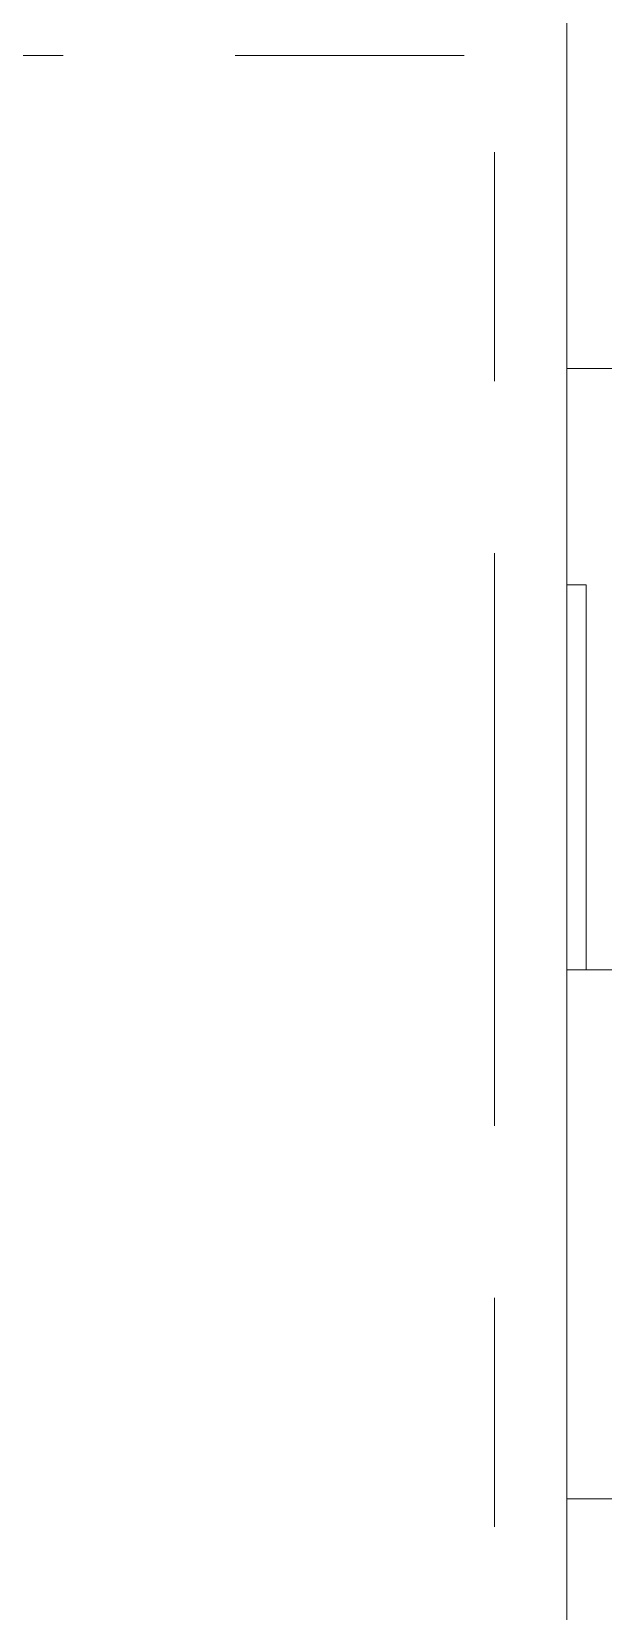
# Model space of a CAD drawing. Header units: millimetres. Extents: x -99196 to 15601, y -9661 to 93550.
# Drawn here: x -11413 to -10224, y 25266 to 28550 of the extents above; entities that cross this region are included whole.
import ezdxf

# ---------------------------------------------------------------- set-up
doc = ezdxf.new("R2010")
doc.units = ezdxf.units.MM
doc.linetypes.add('Centre', pattern=[31.75, 6.35, -4.7625, 15.875, -4.7625])
for name, color, linetype, lineweight in [('CUA', 31, 'Continuous', 9), ('NET-THAY', 2, 'Continuous', 9), ('TRUC', 225, 'Continuous', 5)]:
    doc.layers.add(name, color=color, linetype=linetype, lineweight=lineweight)

# ---------------------------------------------------------------- blocks, each defined once
blk = doc.blocks.new('CUA SAN PHOI LUA1 - CUA SAN PHOI LUA 800-V127-MẶT ĐỨNG 14-1')
at = {"layer": 'CUA'}
for q in [(-10300.5, 24100), (-10260.5, 23300)]:
    blk.add_line((-10260.5, 24100), q, dxfattribs=at)
blk = doc.blocks.new('A$C677B3655')
at = {"layer": 'NET-THAY'}
for p, q in [((-23628.3, 2650), (-22578.3, 2650)), ((-23628.3, 1400), (-23628.3, 2650)), ((-22578.3, 1400), (-23628.3, 1400)), ((-21428.3, 300), (-23628.3, 300))]:
    blk.add_line(p, q, dxfattribs=at)
at = {"layer": 'CUA'}
blk.add_blockref('CUA SAN PHOI LUA1 - CUA SAN PHOI LUA 800-V127-MẶT ĐỨNG 14-1', (-13327.7, -21900), dxfattribs=at)

msp = doc.modelspace()

# ---------------------------------------------------------------- linework, layer by layer
at = {"layer": 'NET-THAY'}
msp.add_line((-10300.5, 18600), (-10300.5, 91900), dxfattribs=at)
at = {"layer": 'TRUC', "linetype": 'Centre', "ltscale": 75}
for p, q in [((-10450.5, -5514.5), (-10450.5, 91838.4)), ((-99096.4, 28500), (15600.6, 28500))]:
    msp.add_line(p, q, dxfattribs=at)

# ---------------------------------------------------------------- block references
at = {"layer": 'NET-THAY'}
msp.add_blockref('A$C677B3655', (13327.7, 25200), dxfattribs=at)

doc.saveas('drawing.dxf')
